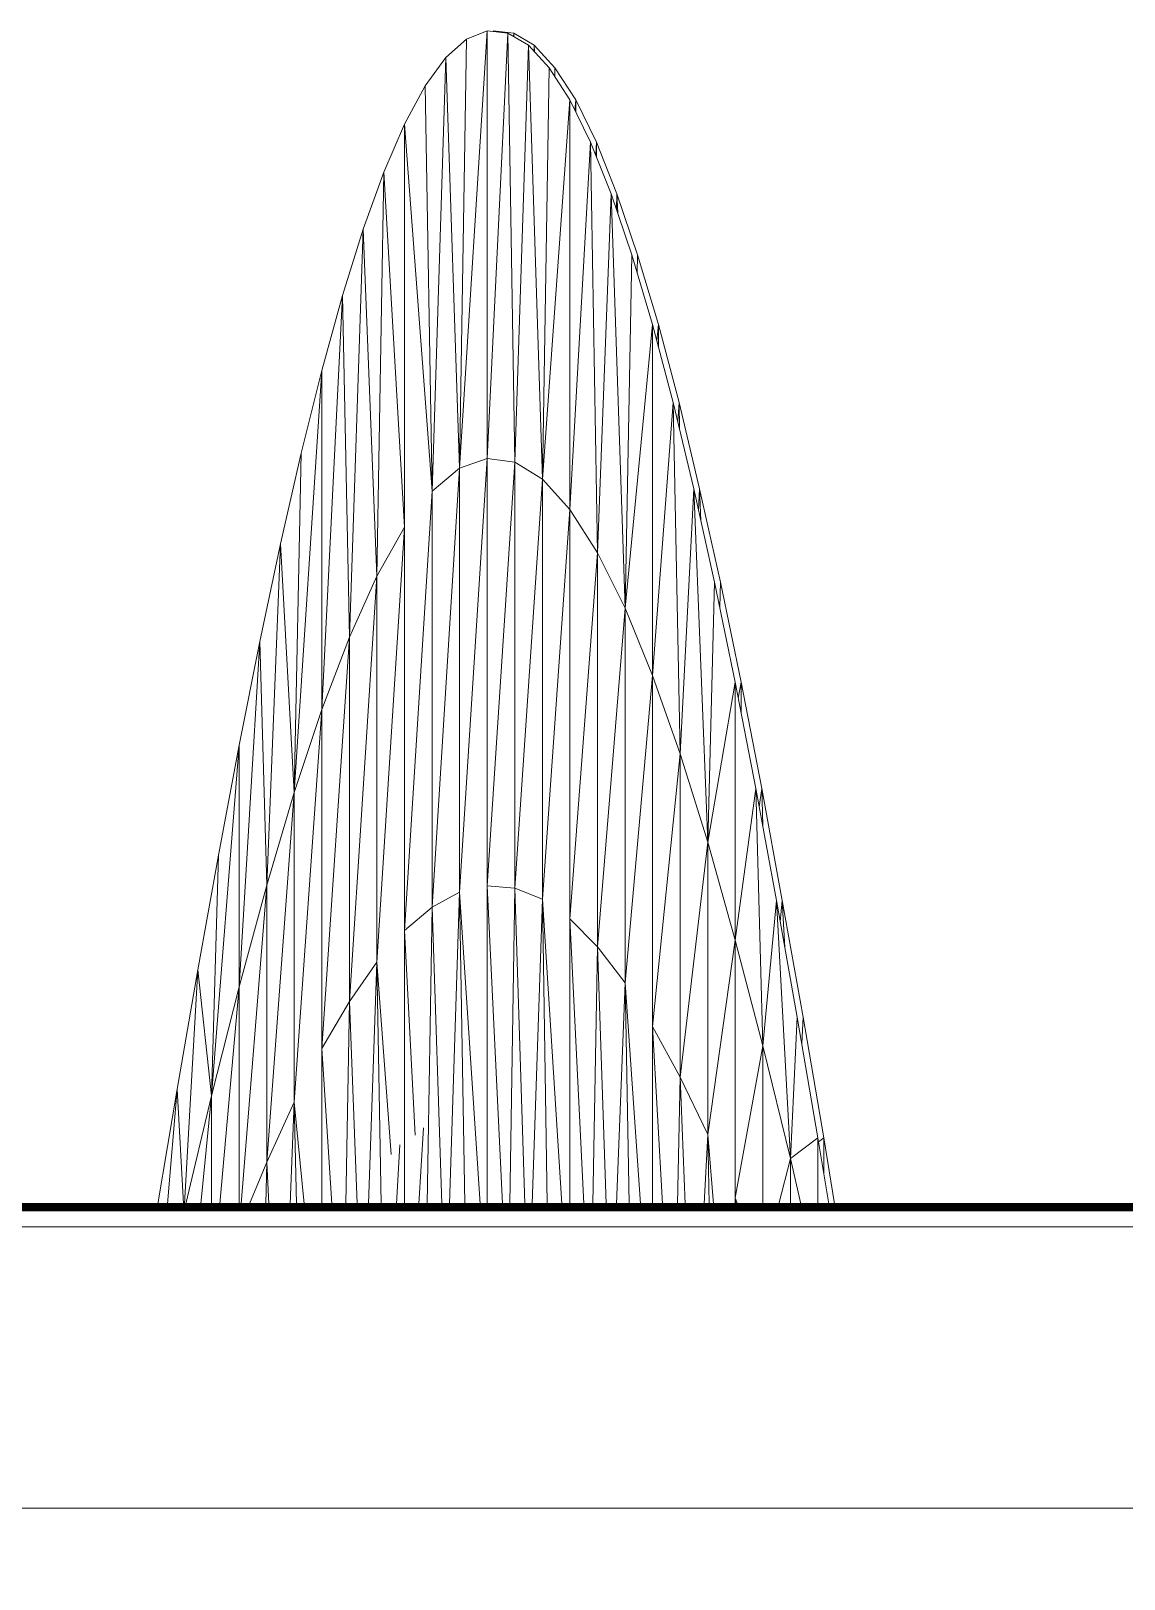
# Model space of a CAD drawing. Header units: centimetres. Extents: x -11896 to 2794, y -437 to 1921.
# Drawn here: x -9597.8 to -9499.8, y 315.3 to 454 of the extents above; entities that cross this region are included whole.
import ezdxf

# ---------------------------------------------------------------- set-up
doc = ezdxf.new("R2010")
doc.units = ezdxf.units.CM
doc.layers.add('M-EQPM', color=7, linetype='Continuous', lineweight=9)

# ---------------------------------------------------------------- blocks, each defined once
blk = doc.blocks.new('EQ-01-003 - EQ-01-003_dwg_Agrupar_668-1504029-Sección 2-1')
at = {"layer": 'M-EQPM', "color": 251, "true_color": 0x656565}
blk.add_line((-9363.97, 321.64), (-10307.22, 321.64), dxfattribs=at)
blk.add_line((-9363.97, 321.64), (-10307.22, 321.64), dxfattribs=at)
at = {"layer": 'M-EQPM', "color": 251, "true_color": 0x656565, "flags": 128}
blk.add_lwpolyline([(-9363.97, 128.44), (-9363.97, 321.64), (-10307.22, 321.64)], dxfattribs=at)
blk = doc.blocks.new('EQ-01-003 - EQ-01-003_dwg_Agrupar_667-1504031-Sección 2-1')
at = {"layer": 'M-EQPM', "color": 253, "true_color": 0x999999}
for p, q in [((-10286.59, 348.27), (-9405.31, 348.48)), ((-10286.59, 348.27), (-9405.26, 348.37)), ((-10286.59, 348.27), (-9405.24, 348.27)), ((-9405.31, 348.48), (-10286.52, 348.48)), ((-9405.38, 348.57), (-10286.45, 348.57)), ((-9405.49, 348.66), (-10286.34, 348.66)), ((-9405.62, 348.74), (-10286.21, 348.74)), ((-10286.21, 348.74), (-9405.62, 348.74)), ((-10286.05, 348.81), (-9405.78, 348.81)), ((-10285.88, 348.87), (-9405.95, 348.87)), ((-10285.69, 348.91), (-9406.14, 348.91)), ((-10285.49, 348.93), (-9406.34, 348.93)), ((-10285.29, 348.94), (-9406.54, 348.94)), ((-10285.29, 348.77), (-9406.54, 348.77)), ((-9405.26, 348.37), (-9932.82, 348.31)), ((-10286.59, 346.84), (-9405.24, 346.84)), ((-10286.59, 346.84), (-9405.24, 346.84)), ((-9405.24, 346.84), (-10286.59, 346.84))]:
    blk.add_line(p, q, dxfattribs=at)
at = {"layer": 'M-EQPM', "color": 253, "true_color": 0x999999, "flags": 128}
for points in [[(-9405.24, 346.84), (-9405.24, 348.27), (-10286.59, 348.27), (-10286.52, 348.48), (-9405.31, 348.48), (-9537.83, 348.44)], [(-10286.45, 348.57), (-10286.52, 348.48), (-9405.31, 348.48), (-9405.38, 348.57), (-10286.45, 348.57), (-10286.52, 348.48), (-10286.57, 348.37)], [(-9405.78, 348.81), (-9405.62, 348.74), (-9405.49, 348.66), (-10286.34, 348.66), (-9405.49, 348.66), (-9405.38, 348.57), (-10286.45, 348.57), (-10286.34, 348.66), (-10286.21, 348.74)], [(-10285.49, 348.93), (-9406.34, 348.93), (-9406.14, 348.91), (-10285.69, 348.91), (-9406.14, 348.91), (-9405.95, 348.87), (-9405.78, 348.81), (-10286.05, 348.81), (-10286.21, 348.74), (-9405.62, 348.74), (-9405.78, 348.81), (-10286.05, 348.81), (-10285.88, 348.87)], [(-10285.69, 348.91), (-10285.49, 348.93), (-9406.34, 348.93), (-9406.54, 348.94)], [(-9406.54, 348.94), (-10285.29, 348.94), (-10285.49, 348.93)], [(-10285.29, 348.94), (-9406.54, 348.94), (-9406.34, 348.93)], [(-9932.82, 348.31), (-9405.26, 348.37), (-9405.31, 348.48), (-9537.83, 348.44)]]:
    blk.add_lwpolyline(points, dxfattribs=at)
blk.add_lwpolyline([(-10285.88, 348.87), (-9405.95, 348.87)], close=True, dxfattribs=at)
blk = doc.blocks.new('EQ-01-003 - EQ-01-003_dwg_Agrupar_665-1504033-Sección 2-1')
at = {"layer": 'M-EQPM', "color": 251, "true_color": 0x656565}
for p, q in [((-9556.9, 453.98), (-9559.37, 414.81)), ((-9556.9, 453.98), (-9558.75, 453.25)), ((-9555.04, 453.8), (-9556.9, 453.98)), ((-9556.9, 453.98), (-9556.9, 415.69)), ((-9555.04, 453.8), (-9556.9, 415.69)), ((-9554.52, 453.8), (-9556.37, 453.98)), ((-9555.04, 453.8), (-9553.19, 452.7)), ((-9555.04, 453.8), (-9554.43, 415.36)), ((-9554.52, 453.8), (-9554.54, 453.5)), ((-9554.52, 453.8), (-9552.67, 452.7)), ((-9554.52, 453.48), (-9554.52, 453.8)), ((-9558.75, 453.25), (-9560.6, 451.6)), ((-9558.75, 453.25), (-9559.37, 414.81)), ((-9554.43, 415.36), (-9553.19, 452.7)), ((-9553.19, 452.7), (-9551.34, 450.69)), ((-9553.19, 452.7), (-9551.95, 413.82)), ((-9552.69, 452.15), (-9552.67, 452.7)), ((-9550.82, 450.69), (-9552.67, 452.7)), ((-9552.65, 452.11), (-9552.67, 452.7)), ((-9560.6, 451.6), (-9562.45, 449.06)), ((-9560.6, 451.6), (-9561.84, 412.75)), ((-9559.37, 414.81), (-9560.6, 451.6)), ((-9551.95, 413.82), (-9551.34, 450.69)), ((-9551.34, 450.69), (-9549.48, 447.8)), ((-9550.83, 449.9), (-9550.82, 450.69)), ((-9548.96, 447.8), (-9550.82, 450.69)), ((-9562.45, 449.06), (-9564.31, 445.63)), ((-9561.84, 412.75), (-9562.45, 449.06)), ((-9551.95, 413.82), (-9549.48, 447.8)), ((-9547.63, 444.02), (-9549.48, 447.8)), ((-9549.48, 411.11), (-9549.48, 447.8)), ((-9548.96, 447.8), (-9549.03, 446.87)), ((-9547.11, 444.02), (-9548.96, 447.8)), ((-9548.96, 446.73), (-9548.96, 447.8)), ((-9566.16, 441.34), (-9564.31, 445.63)), ((-9561.84, 412.75), (-9564.31, 445.63)), ((-9564.31, 409.51), (-9564.31, 445.63)), ((-9547.63, 444.02), (-9549.48, 411.11)), ((-9545.78, 439.38), (-9547.63, 444.02)), ((-9547.01, 407.24), (-9547.63, 444.02)), ((-9547.17, 442.87), (-9547.11, 444.02)), ((-9547.11, 444.02), (-9545.26, 439.38)), ((-9547.11, 444.02), (-9547.09, 442.65)), ((-9566.16, 441.34), (-9568.01, 436.21)), ((-9566.16, 441.34), (-9566.78, 405.14)), ((-9566.16, 441.34), (-9564.31, 409.51)), ((-9545.78, 439.38), (-9547.01, 407.24)), ((-9545.78, 439.38), (-9543.93, 433.93)), ((-9544.54, 402.27), (-9545.78, 439.38)), ((-9545.26, 439.38), (-9545.31, 438)), ((-9545.26, 439.38), (-9543.41, 433.93)), ((-9545.2, 437.68), (-9545.26, 439.38)), ((-9569.86, 430.27), (-9568.01, 436.21)), ((-9569.25, 399.68), (-9568.01, 436.21)), ((-9566.78, 405.14), (-9568.01, 436.21)), ((-9544.54, 402.27), (-9543.93, 433.93)), ((-9542.07, 427.68), (-9543.93, 433.93)), ((-9543.44, 432.28), (-9543.41, 433.93)), ((-9541.55, 427.68), (-9543.41, 433.93)), ((-9569.86, 430.27), (-9571.72, 423.57)), ((-9569.86, 430.27), (-9571.72, 393.2)), ((-9569.86, 430.27), (-9569.25, 399.68)), ((-9542.07, 427.68), (-9544.54, 402.27)), ((-9542.07, 427.68), (-9540.22, 420.68)), ((-9542.07, 427.68), (-9542.07, 396.24)), ((-9541.69, 426.24), (-9541.55, 427.68)), ((-9539.7, 420.68), (-9541.55, 427.68)), ((-9541.55, 425.71), (-9541.55, 427.68)), ((-9574.19, 385.76), (-9571.72, 423.57)), ((-9573.57, 416.14), (-9571.72, 423.57)), ((-9571.72, 393.2), (-9571.72, 423.57)), ((-9542.07, 396.24), (-9540.22, 420.68)), ((-9538.37, 412.97), (-9540.22, 420.68)), ((-9539.6, 389.22), (-9540.22, 420.68)), ((-9539.7, 420.68), (-9539.82, 419.03)), ((-9539.7, 420.68), (-9537.85, 412.97)), ((-9539.7, 420.68), (-9539.65, 418.32)), ((-9573.57, 416.14), (-9575.42, 408.03)), ((-9573.57, 416.14), (-9574.19, 385.76)), ((-9559.37, 414.81), (-9561.84, 412.75)), ((-9559.37, 414.81), (-9561.84, 375.49)), ((-9556.9, 415.69), (-9559.37, 414.81)), ((-9556.9, 415.69), (-9559.37, 376.83)), ((-9559.37, 414.81), (-9559.37, 376.83)), ((-9554.43, 415.36), (-9556.9, 415.69)), ((-9556.9, 415.69), (-9556.9, 377.4)), ((-9554.43, 415.36), (-9556.9, 377.4)), ((-9554.43, 415.36), (-9551.95, 413.82)), ((-9554.43, 415.36), (-9554.43, 377.18)), ((-9551.95, 413.82), (-9554.43, 377.18)), ((-9551.95, 413.82), (-9549.48, 411.11)), ((-9551.95, 413.82), (-9551.95, 376.19)), ((-9561.84, 412.75), (-9564.31, 373.39)), ((-9561.84, 412.75), (-9561.84, 375.49)), ((-9538.37, 412.97), (-9539.6, 389.22)), ((-9538.37, 412.97), (-9536.52, 404.61)), ((-9538.37, 412.97), (-9537.13, 381.29)), ((-9537.85, 412.97), (-9537.95, 411.07)), ((-9537.85, 412.97), (-9535.99, 404.61)), ((-9537.85, 412.97), (-9537.74, 410.11)), ((-9549.48, 411.11), (-9551.95, 376.19)), ((-9547.01, 407.24), (-9549.48, 411.11)), ((-9549.48, 411.11), (-9549.48, 374.43)), ((-9566.78, 405.14), (-9564.31, 409.51)), ((-9564.31, 409.51), (-9566.78, 370.56)), ((-9564.31, 409.51), (-9564.31, 373.39)), ((-9577.27, 399.29), (-9575.42, 408.03)), ((-9575.42, 408.03), (-9576.66, 377.44)), ((-9575.42, 408.03), (-9574.19, 385.76)), ((-9547.01, 407.24), (-9549.48, 374.43)), ((-9544.54, 402.27), (-9547.01, 407.24)), ((-9547.01, 407.24), (-9547.01, 371.92)), ((-9566.78, 405.14), (-9569.25, 399.68)), ((-9566.78, 405.14), (-9569.25, 367.02)), ((-9566.78, 405.14), (-9566.78, 370.56)), ((-9537.13, 381.29), (-9536.52, 404.61)), ((-9536.52, 404.61), (-9534.66, 395.63)), ((-9536.05, 402.37), (-9535.99, 404.61)), ((-9534.14, 395.63), (-9535.99, 404.61)), ((-9544.54, 402.27), (-9547.01, 371.92)), ((-9544.54, 402.27), (-9542.07, 396.24)), ((-9544.54, 402.27), (-9544.54, 368.7)), ((-9571.72, 393.2), (-9569.25, 399.68)), ((-9569.25, 399.68), (-9571.72, 362.82)), ((-9569.25, 399.68), (-9569.25, 367.02)), ((-9577.27, 399.29), (-9579.13, 389.98)), ((-9577.27, 399.29), (-9579.13, 368.35)), ((-9577.27, 399.29), (-9576.66, 377.44)), ((-9542.07, 396.24), (-9544.54, 368.7)), ((-9539.6, 389.22), (-9542.07, 396.24)), ((-9542.07, 396.24), (-9542.07, 364.79)), ((-9537.13, 381.29), (-9534.66, 395.63)), ((-9534.66, 395.63), (-9532.81, 386.1)), ((-9534.66, 395.63), (-9534.66, 372.53)), ((-9534.14, 395.63), (-9534.39, 394.21)), ((-9534.14, 395.63), (-9532.29, 386.1)), ((-9534.14, 395.63), (-9534.14, 392.95)), ((-9571.72, 393.2), (-9574.19, 385.76)), ((-9571.72, 393.2), (-9574.19, 358)), ((-9571.72, 393.2), (-9571.72, 362.82)), ((-9581.6, 358.58), (-9579.13, 389.98)), ((-9579.13, 389.98), (-9580.98, 380.15)), ((-9579.13, 389.98), (-9579.13, 368.35)), ((-9539.6, 389.22), (-9542.07, 364.79)), ((-9539.6, 389.22), (-9537.13, 381.29)), ((-9539.6, 389.22), (-9539.6, 360.24)), ((-9574.19, 385.76), (-9576.66, 377.44)), ((-9574.19, 385.76), (-9576.66, 352.62)), ((-9574.19, 385.76), (-9574.19, 358)), ((-9532.81, 386.1), (-9534.66, 372.53)), ((-9530.96, 376.08), (-9532.81, 386.1)), ((-9532.19, 363.05), (-9532.81, 386.1)), ((-9532.29, 386.1), (-9532.51, 384.48)), ((-9532.29, 386.1), (-9530.44, 376.08)), ((-9532.29, 386.1), (-9532.2, 382.8)), ((-9582.83, 369.86), (-9580.98, 380.15)), ((-9581.6, 358.58), (-9580.98, 380.15)), ((-9537.13, 381.29), (-9539.6, 360.24)), ((-9537.13, 381.29), (-9534.66, 372.53)), ((-9537.13, 381.29), (-9537.13, 355.11)), ((-9579.13, 368.35), (-9576.66, 377.44)), ((-9576.66, 377.44), (-9578.95, 348.91)), ((-9576.66, 377.44), (-9576.66, 352.62)), ((-9556.9, 348.91), (-9556.9, 377.4)), ((-9555.52, 348.91), (-9556.9, 377.4)), ((-9554.43, 377.18), (-9556.9, 377.4)), ((-9559.37, 376.83), (-9561.84, 375.49)), ((-9560.27, 348.91), (-9559.37, 376.83)), ((-9557.54, 348.91), (-9559.37, 376.83)), ((-9558.91, 348.91), (-9559.37, 376.83)), ((-9554.88, 348.91), (-9554.43, 377.18)), ((-9553.51, 348.91), (-9554.43, 377.18)), ((-9554.43, 377.18), (-9551.95, 376.19)), ((-9552.86, 348.91), (-9551.95, 376.19)), ((-9550.2, 348.91), (-9551.95, 376.19)), ((-9551.51, 348.91), (-9551.95, 376.19)), ((-9530.96, 376.08), (-9532.19, 363.05)), ((-9529.11, 365.63), (-9530.96, 376.08)), ((-9529.72, 352.95), (-9530.96, 376.08)), ((-9530.62, 374.16), (-9530.44, 376.08)), ((-9528.58, 365.63), (-9530.44, 376.08)), ((-9530.21, 371.87), (-9530.44, 376.08)), ((-9561.84, 375.49), (-9564.31, 373.39)), ((-9562.27, 348.91), (-9561.84, 375.49)), ((-9560.95, 348.91), (-9561.84, 375.49)), ((-9564.31, 348.91), (-9564.31, 373.39)), ((-9563.35, 355.06), (-9564.31, 373.39)), ((-9549.48, 348.91), (-9549.48, 374.43)), ((-9548.22, 348.91), (-9549.48, 374.43)), ((-9547.01, 371.92), (-9549.48, 374.43)), ((-9547.42, 348.91), (-9547.01, 371.92)), ((-9546.23, 348.91), (-9547.01, 371.92)), ((-9544.54, 368.7), (-9547.01, 371.92)), ((-9534.66, 372.53), (-9537.13, 355.11)), ((-9532.19, 363.05), (-9534.66, 372.53)), ((-9534.66, 372.53), (-9534.66, 349.44)), ((-9569.25, 367.02), (-9566.78, 370.56)), ((-9567.53, 348.91), (-9566.78, 370.56)), ((-9565.5, 353.32), (-9566.78, 370.56)), ((-9566.39, 348.91), (-9566.78, 370.56)), ((-9582.83, 369.86), (-9584.69, 359.18)), ((-9582.83, 369.86), (-9584.03, 348.91)), ((-9582.83, 369.86), (-9581.6, 358.58)), ((-9581.6, 358.58), (-9579.13, 368.35)), ((-9579.13, 368.35), (-9580.85, 348.91)), ((-9579.13, 368.35), (-9579.13, 348.91)), ((-9545.29, 348.91), (-9544.54, 368.7)), ((-9544.18, 348.91), (-9544.54, 368.7)), ((-9543.16, 348.91), (-9544.54, 368.7)), ((-9569.25, 367.02), (-9571.72, 362.82)), ((-9569.58, 348.91), (-9569.25, 367.02)), ((-9568.54, 348.91), (-9569.25, 367.02)), ((-9542.07, 348.91), (-9542.07, 364.79)), ((-9541.18, 348.91), (-9542.07, 364.79)), ((-9539.6, 360.24), (-9542.07, 364.79)), ((-9529.11, 365.63), (-9529.72, 352.95)), ((-9529.11, 365.63), (-9527.25, 354.81)), ((-9528.58, 365.63), (-9528.7, 363.26)), ((-9528.58, 365.63), (-9526.73, 354.81)), ((-9570.82, 348.91), (-9571.72, 362.82)), ((-9571.72, 348.91), (-9571.72, 362.82)), ((-9532.19, 363.05), (-9534.66, 349.44)), ((-9529.72, 352.95), (-9532.19, 363.05)), ((-9532.19, 363.05), (-9532.19, 348.91)), ((-9539.85, 348.91), (-9539.6, 360.24)), ((-9539.14, 348.91), (-9539.6, 360.24)), ((-9537.13, 355.11), (-9539.6, 360.24)), ((-9584.69, 359.18), (-9586.41, 348.91)), ((-9584.69, 359.18), (-9585.56, 348.91)), ((-9584.11, 348.91), (-9584.69, 359.18)), ((-9583.91, 348.91), (-9581.6, 358.58)), ((-9581.6, 358.58), (-9582.56, 348.91)), ((-9581.6, 358.58), (-9581.6, 348.91)), ((-9574.19, 358), (-9576.66, 352.62)), ((-9574.57, 348.91), (-9574.19, 358)), ((-9573.31, 348.91), (-9574.19, 358)), ((-9573.98, 348.91), (-9574.19, 358)), ((-9563.03, 348.91), (-9562.59, 355.7)), ((-9537.44, 348.91), (-9537.13, 355.11)), ((-9536.99, 348.91), (-9537.13, 355.11)), ((-9536.6, 348.91), (-9537.13, 355.11)), ((-9565.01, 348.91), (-9564.74, 354.19)), ((-9529.72, 352.95), (-9527.25, 354.81)), ((-9527.25, 354.81), (-9526.27, 348.91)), ((-9527.25, 354.81), (-9527.25, 348.91)), ((-9526.73, 354.81), (-9527.19, 354.46)), ((-9525.75, 348.91), (-9526.73, 354.81)), ((-9526.73, 351.68), (-9526.73, 354.81)), ((-9578.21, 348.91), (-9576.66, 352.62)), ((-9576.75, 348.91), (-9576.66, 352.62)), ((-9576.46, 348.91), (-9576.66, 352.62)), ((-9529.72, 352.95), (-9530.76, 348.91)), ((-9529.72, 352.95), (-9528.78, 348.91)), ((-9529.72, 352.95), (-9529.72, 348.91)), ((-9534.62, 348.91), (-9534.66, 349.44)), ((-9534.66, 348.91), (-9534.66, 349.44)), ((-9534.45, 348.91), (-9534.66, 349.44))]:
    blk.add_line(p, q, dxfattribs=at)
at = {"layer": 'M-EQPM', "color": 8, "true_color": 0x808080}
for p, q in [((-9566.78, 405.14), (-9564.31, 409.51)), ((-9532.29, 386.1), (-9532.51, 384.48)), ((-9532.2, 382.8), (-9532.29, 386.1)), ((-9556.9, 377.4), (-9555.52, 348.91)), ((-9555.52, 348.91), (-9556.9, 377.4)), ((-9556.9, 377.4), (-9556.9, 348.91)), ((-9550.2, 348.91), (-9551.95, 376.19)), ((-9551.51, 348.91), (-9551.95, 376.19)), ((-9551.95, 376.19), (-9550.2, 348.91)), ((-9551.51, 348.91), (-9551.95, 376.19)), ((-9561.84, 375.49), (-9562.27, 348.91)), ((-9569.58, 348.91), (-9569.25, 367.02)), ((-9568.54, 348.91), (-9569.25, 367.02)), ((-9569.25, 367.02), (-9568.54, 348.91)), ((-9532.19, 348.91), (-9532.19, 363.05)), ((-9539.85, 348.91), (-9539.6, 360.24)), ((-9539.6, 360.24), (-9539.14, 348.91)), ((-9539.6, 360.24), (-9539.14, 348.91)), ((-9581.6, 348.91), (-9581.6, 358.58)), ((-9562.59, 355.7), (-9563.03, 348.91)), ((-9563.03, 348.91), (-9562.59, 355.7)), ((-9565.01, 348.91), (-9564.74, 354.19)), ((-9564.74, 354.19), (-9565.01, 348.91))]:
    blk.add_line(p, q, dxfattribs=at)
at = {"layer": 'M-EQPM', "color": 8, "true_color": 0x808080, "flags": 128}
for points in [[(-9554.43, 415.36), (-9551.95, 413.82), (-9553.19, 452.7), (-9554.43, 415.36), (-9556.9, 415.69), (-9556.9, 453.98), (-9559.37, 414.81), (-9561.84, 375.49), (-9564.31, 373.39), (-9563.35, 355.06)], [(-9564.31, 348.91), (-9564.31, 373.39), (-9561.84, 412.75), (-9560.6, 451.6), (-9559.37, 414.81), (-9558.75, 453.25), (-9556.9, 453.98), (-9556.9, 415.69), (-9555.04, 453.8), (-9556.9, 453.98), (-9559.37, 414.81), (-9559.37, 376.83), (-9557.54, 348.91)], [(-9551.95, 413.82), (-9554.43, 377.18), (-9554.43, 415.36), (-9556.9, 377.4), (-9554.43, 415.36), (-9556.9, 415.69), (-9559.37, 376.83), (-9561.84, 375.49), (-9559.37, 414.81), (-9556.9, 415.69), (-9555.04, 453.8), (-9554.43, 415.36)], [(-9556.37, 453.98), (-9554.52, 453.8), (-9554.54, 453.5)], [(-9554.43, 415.36), (-9555.04, 453.8), (-9553.19, 452.7), (-9554.43, 415.36)], [(-9554.52, 453.48), (-9554.52, 453.8), (-9554.54, 453.5)], [(-9552.69, 452.15), (-9552.67, 452.7), (-9554.52, 453.8), (-9554.52, 453.48)], [(-9564.31, 409.51), (-9566.16, 441.34), (-9564.31, 445.63), (-9561.84, 412.75), (-9559.37, 414.81), (-9560.6, 451.6), (-9558.75, 453.25), (-9559.37, 414.81), (-9561.84, 412.75), (-9561.84, 375.49), (-9560.95, 348.91)], [(-9552.69, 452.15), (-9552.67, 452.7), (-9552.65, 452.11)], [(-9552.65, 452.11), (-9552.67, 452.7), (-9550.82, 450.69), (-9550.83, 449.9)], [(-9560.27, 348.91), (-9559.37, 376.83), (-9556.9, 415.69), (-9556.9, 377.4), (-9556.9, 415.69), (-9559.37, 414.81), (-9559.37, 376.83), (-9561.84, 375.49), (-9561.84, 412.75), (-9564.31, 445.63), (-9562.45, 449.06), (-9561.84, 412.75), (-9560.6, 451.6), (-9562.45, 449.06), (-9561.84, 412.75), (-9564.31, 373.39), (-9561.84, 375.49)], [(-9548.96, 446.73), (-9548.96, 447.8), (-9550.82, 450.69), (-9550.83, 449.9)], [(-9551.95, 376.19), (-9551.95, 413.82), (-9549.48, 447.8), (-9549.48, 411.11), (-9547.01, 407.24), (-9545.78, 439.38), (-9544.54, 402.27)], [(-9549.03, 446.87), (-9548.96, 447.8), (-9548.96, 446.73)], [(-9549.03, 446.87), (-9548.96, 447.8), (-9547.11, 444.02), (-9547.17, 442.87)], [(-9563.35, 355.06), (-9564.31, 373.39), (-9564.31, 409.51), (-9564.31, 445.63), (-9564.31, 409.51)], [(-9547.01, 407.24), (-9547.63, 444.02), (-9549.48, 411.11), (-9551.95, 413.82)], [(-9547.01, 407.24), (-9544.54, 402.27), (-9547.01, 371.92), (-9547.01, 407.24), (-9545.78, 439.38), (-9547.63, 444.02), (-9547.01, 407.24), (-9549.48, 374.43), (-9548.22, 348.91)], [(-9547.09, 442.65), (-9547.11, 444.02), (-9547.17, 442.87)], [(-9545.31, 438), (-9545.26, 439.38), (-9547.11, 444.02), (-9547.09, 442.65)], [(-9564.31, 409.51), (-9566.16, 441.34), (-9566.78, 405.14), (-9568.01, 436.21), (-9569.25, 399.68), (-9571.72, 362.82), (-9570.82, 348.91)], [(-9569.58, 348.91), (-9569.25, 367.02), (-9569.25, 399.68), (-9566.78, 405.14), (-9568.01, 436.21), (-9566.16, 441.34), (-9566.78, 405.14)], [(-9548.22, 348.91), (-9549.48, 374.43), (-9547.01, 371.92), (-9544.54, 402.27), (-9543.93, 433.93), (-9542.07, 427.68), (-9544.54, 402.27), (-9543.93, 433.93), (-9545.78, 439.38), (-9544.54, 402.27), (-9544.54, 368.7), (-9542.07, 396.24), (-9544.54, 402.27)], [(-9545.31, 438), (-9545.26, 439.38), (-9545.2, 437.68)], [(-9545.2, 437.68), (-9545.26, 439.38), (-9543.41, 433.93), (-9543.44, 432.28)], [(-9574.57, 348.91), (-9574.19, 358), (-9571.72, 393.2), (-9571.72, 362.82), (-9571.72, 393.2), (-9569.25, 399.68), (-9568.01, 436.21), (-9569.86, 430.27), (-9569.25, 399.68), (-9569.25, 367.02), (-9566.78, 405.14), (-9569.25, 399.68), (-9571.72, 362.82), (-9571.72, 348.91)], [(-9541.55, 425.71), (-9541.55, 427.68), (-9543.41, 433.93), (-9543.44, 432.28)], [(-9573.31, 348.91), (-9574.19, 358), (-9574.19, 385.76), (-9571.72, 393.2), (-9574.19, 358), (-9574.19, 385.76), (-9571.72, 423.57), (-9571.72, 393.2), (-9574.19, 385.76), (-9571.72, 423.57), (-9569.86, 430.27), (-9571.72, 393.2), (-9569.25, 399.68), (-9569.86, 430.27), (-9571.72, 393.2), (-9571.72, 423.57), (-9573.57, 416.14), (-9574.19, 385.76), (-9576.66, 352.62), (-9576.75, 348.91)], [(-9544.54, 402.27), (-9542.07, 396.24), (-9542.07, 427.68), (-9544.54, 402.27), (-9547.01, 407.24)], [(-9542.07, 427.68), (-9540.22, 420.68), (-9542.07, 396.24), (-9539.6, 389.22), (-9538.37, 412.97), (-9540.22, 420.68), (-9539.6, 389.22)], [(-9539.6, 389.22), (-9540.22, 420.68), (-9542.07, 396.24), (-9542.07, 427.68)], [(-9541.69, 426.24), (-9541.55, 427.68), (-9539.7, 420.68), (-9539.82, 419.03)], [(-9541.55, 425.71), (-9541.55, 427.68), (-9541.69, 426.24)], [(-9539.82, 419.03), (-9539.7, 420.68), (-9539.65, 418.32)], [(-9539.65, 418.32), (-9539.7, 420.68), (-9537.85, 412.97), (-9537.95, 411.07)], [(-9574.19, 385.76), (-9573.57, 416.14), (-9575.42, 408.03), (-9574.19, 385.76)], [(-9554.43, 415.36), (-9554.43, 377.18), (-9556.9, 377.4)], [(-9551.95, 413.82), (-9549.48, 411.11), (-9551.95, 376.19), (-9554.43, 377.18), (-9551.95, 413.82), (-9554.43, 415.36)], [(-9551.95, 413.82), (-9551.95, 376.19), (-9552.86, 348.91)], [(-9537.13, 381.29), (-9538.37, 412.97), (-9539.6, 389.22), (-9542.07, 396.24), (-9542.07, 364.79), (-9539.6, 360.24), (-9539.6, 389.22), (-9542.07, 364.79), (-9539.6, 360.24), (-9537.13, 355.11), (-9536.99, 348.91)], [(-9537.13, 381.29), (-9538.37, 412.97), (-9536.52, 404.61), (-9537.13, 381.29), (-9534.66, 395.63), (-9536.52, 404.61), (-9537.13, 381.29), (-9537.13, 355.11), (-9534.66, 372.53), (-9537.13, 381.29), (-9537.13, 355.11), (-9537.44, 348.91)], [(-9537.95, 411.07), (-9537.85, 412.97), (-9537.74, 410.11)], [(-9537.74, 410.11), (-9537.85, 412.97), (-9535.99, 404.61), (-9534.14, 395.63), (-9534.14, 392.95)], [(-9552.86, 348.91), (-9551.95, 376.19), (-9549.48, 411.11), (-9549.48, 374.43), (-9549.48, 411.11)], [(-9549.48, 411.11), (-9547.01, 407.24), (-9549.48, 374.43), (-9549.48, 348.91)], [(-9565.5, 353.32), (-9566.78, 370.56), (-9566.78, 405.14), (-9564.31, 409.51), (-9566.78, 370.56), (-9564.31, 409.51), (-9564.31, 373.39), (-9564.31, 348.91)], [(-9574.57, 348.91), (-9574.19, 358), (-9576.66, 352.62), (-9576.66, 377.44), (-9575.42, 408.03), (-9574.19, 385.76)], [(-9545.29, 348.91), (-9544.54, 368.7), (-9547.01, 371.92), (-9547.01, 407.24)], [(-9571.72, 348.91), (-9571.72, 362.82), (-9569.25, 367.02), (-9566.78, 370.56), (-9566.78, 405.14), (-9569.25, 367.02), (-9566.78, 370.56), (-9566.39, 348.91)], [(-9544.54, 402.27), (-9544.54, 368.7), (-9543.16, 348.91)], [(-9583.91, 348.91), (-9581.6, 358.58), (-9579.13, 389.98), (-9579.13, 368.35), (-9577.27, 399.29), (-9576.66, 377.44), (-9579.13, 368.35), (-9581.6, 358.58), (-9582.56, 348.91)], [(-9582.56, 348.91), (-9581.6, 358.58), (-9579.13, 389.98), (-9577.27, 399.29), (-9579.13, 368.35), (-9579.13, 389.98), (-9580.98, 380.15), (-9581.6, 358.58), (-9582.83, 369.86), (-9580.98, 380.15), (-9581.6, 358.58), (-9581.6, 348.91)], [(-9543.16, 348.91), (-9544.54, 368.7), (-9542.07, 396.24), (-9542.07, 364.79), (-9541.18, 348.91)], [(-9539.85, 348.91), (-9539.6, 360.24), (-9537.13, 381.29), (-9534.66, 395.63), (-9534.66, 372.53), (-9532.81, 386.1), (-9532.19, 363.05)], [(-9529.72, 352.95), (-9530.96, 376.08), (-9532.19, 363.05), (-9534.66, 372.53), (-9532.81, 386.1), (-9534.66, 395.63), (-9534.66, 372.53), (-9534.66, 349.44), (-9534.66, 348.91)], [(-9534.14, 392.95), (-9534.14, 395.63), (-9534.39, 394.21)], [(-9532.51, 384.48), (-9532.29, 386.1), (-9534.14, 395.63), (-9534.39, 394.21)], [(-9541.18, 348.91), (-9542.07, 364.79), (-9539.6, 389.22), (-9537.13, 381.29), (-9539.6, 360.24), (-9539.6, 389.22), (-9537.13, 381.29)], [(-9574.19, 385.76), (-9576.66, 377.44), (-9579.13, 368.35), (-9579.13, 348.91)], [(-9532.19, 348.91), (-9532.19, 363.05), (-9530.96, 376.08), (-9532.81, 386.1), (-9532.19, 363.05), (-9534.66, 349.44), (-9534.45, 348.91)], [(-9532.2, 382.8), (-9532.29, 386.1), (-9530.44, 376.08), (-9530.62, 374.16)], [(-9536.6, 348.91), (-9537.13, 355.11), (-9534.66, 372.53), (-9532.19, 363.05), (-9534.66, 349.44), (-9534.66, 372.53), (-9537.13, 381.29)], [(-9556.9, 348.91), (-9556.9, 377.4), (-9554.43, 377.18), (-9554.88, 348.91)], [(-9560.27, 348.91), (-9559.37, 376.83), (-9558.91, 348.91)], [(-9557.54, 348.91), (-9559.37, 376.83), (-9558.91, 348.91)], [(-9554.88, 348.91), (-9554.43, 377.18), (-9553.51, 348.91)], [(-9551.95, 376.19), (-9554.43, 377.18), (-9553.51, 348.91)], [(-9528.78, 348.91), (-9529.72, 352.95), (-9529.11, 365.63), (-9527.25, 354.81), (-9529.72, 352.95), (-9529.11, 365.63), (-9530.96, 376.08), (-9529.72, 352.95)], [(-9530.21, 371.87), (-9530.44, 376.08), (-9530.62, 374.16)], [(-9528.7, 363.26), (-9528.58, 365.63), (-9530.44, 376.08), (-9530.21, 371.87)], [(-9562.27, 348.91), (-9561.84, 375.49), (-9560.95, 348.91)], [(-9546.23, 348.91), (-9547.01, 371.92), (-9549.48, 374.43), (-9549.48, 348.91)], [(-9547.42, 348.91), (-9547.01, 371.92), (-9546.23, 348.91)], [(-9547.42, 348.91), (-9547.01, 371.92), (-9544.54, 368.7), (-9544.18, 348.91)], [(-9567.53, 348.91), (-9566.78, 370.56), (-9566.39, 348.91)], [(-9565.5, 353.32), (-9566.78, 370.56), (-9567.53, 348.91)], [(-9584.11, 348.91), (-9584.69, 359.18), (-9582.83, 369.86), (-9584.03, 348.91)], [(-9583.91, 348.91), (-9581.6, 358.58), (-9582.83, 369.86), (-9584.03, 348.91)], [(-9580.85, 348.91), (-9579.13, 368.35), (-9581.6, 358.58)], [(-9580.85, 348.91), (-9579.13, 368.35), (-9579.13, 348.91)], [(-9544.18, 348.91), (-9544.54, 368.7), (-9545.29, 348.91)], [(-9569.25, 367.02), (-9571.72, 362.82), (-9570.82, 348.91)], [(-9528.7, 363.26), (-9528.58, 365.63), (-9526.73, 354.81), (-9527.19, 354.46)], [(-9532.19, 363.05), (-9529.72, 352.95), (-9527.25, 354.81), (-9527.25, 348.91)], [(-9532.19, 363.05), (-9529.72, 352.95), (-9529.72, 348.91)], [(-9537.44, 348.91), (-9537.13, 355.11), (-9539.6, 360.24)], [(-9585.56, 348.91), (-9584.69, 359.18), (-9586.41, 348.91)], [(-9585.56, 348.91), (-9584.69, 359.18), (-9584.11, 348.91)], [(-9576.75, 348.91), (-9576.66, 352.62), (-9574.19, 358), (-9573.98, 348.91)], [(-9573.31, 348.91), (-9574.19, 358), (-9573.98, 348.91)], [(-9536.99, 348.91), (-9537.13, 355.11), (-9536.6, 348.91)], [(-9526.27, 348.91), (-9527.25, 354.81), (-9527.25, 348.91)], [(-9527.19, 354.46), (-9526.73, 354.81), (-9526.73, 351.68)], [(-9526.73, 351.68), (-9526.73, 354.81), (-9525.75, 348.91)], [(-9578.21, 348.91), (-9576.66, 352.62), (-9576.46, 348.91)], [(-9578.21, 348.91), (-9576.66, 352.62), (-9576.46, 348.91)], [(-9528.78, 348.91), (-9529.72, 352.95), (-9530.76, 348.91)], [(-9529.72, 348.91), (-9529.72, 352.95), (-9530.76, 348.91)], [(-9534.62, 348.91), (-9534.66, 349.44), (-9534.45, 348.91)], [(-9534.66, 348.91), (-9534.66, 349.44), (-9534.62, 348.91)]]:
    blk.add_lwpolyline(points, dxfattribs=at)
for points in [[(-9551.34, 450.69), (-9551.95, 413.82), (-9553.19, 452.7), (-9551.34, 450.69), (-9551.95, 413.82), (-9549.48, 447.8)], [(-9549.48, 447.8), (-9549.48, 411.11), (-9547.63, 444.02)], [(-9578.95, 348.91), (-9576.66, 377.44), (-9574.19, 385.76), (-9576.66, 352.62), (-9576.66, 377.44), (-9577.27, 399.29), (-9575.42, 408.03), (-9576.66, 377.44)], [(-9536.05, 402.37), (-9535.99, 404.61)], [(-9542.07, 348.91), (-9542.07, 364.79)]]:
    blk.add_lwpolyline(points, close=True, dxfattribs=at)
blk = doc.blocks.new('EQ-01-003 - EQ-01-003_dwg_Agrupar_676-1504043-Sección 2-1')
for name in ['EQ-01-003 - EQ-01-003_dwg_Agrupar_665-1504033-Sección 2-1', 'EQ-01-003 - EQ-01-003_dwg_Agrupar_667-1504031-Sección 2-1', 'EQ-01-003 - EQ-01-003_dwg_Agrupar_668-1504029-Sección 2-1']:
    blk.add_blockref(name, (0, 0))
blk = doc.blocks.new('EQ-01-003 - EQ-01-003_dwg-1504028-Sección 2-1')
blk.add_blockref('EQ-01-003 - EQ-01-003_dwg_Agrupar_676-1504043-Sección 2-1', (0, 0))
blk = doc.blocks.new('EQ-01-003 - EQ-01-003-1482412-Sección 2-1')
blk.add_blockref('EQ-01-003 - EQ-01-003_dwg-1504028-Sección 2-1', (0, 0))
blk = doc.blocks.new('PQ_RVR_MEP-01_ZZ_ZZ_MO_T_A_rvt-1-Sección 2-1')
at = {"layer": 'M-EQPM', "lineweight": 9}
blk.add_blockref('EQ-01-003 - EQ-01-003-1482412-Sección 2-1', (0, 0), dxfattribs=at)

msp = doc.modelspace()

# ---------------------------------------------------------------- block references
at = {"lineweight": 5}
msp.add_blockref('PQ_RVR_MEP-01_ZZ_ZZ_MO_T_A_rvt-1-Sección 2-1', (0, 0), dxfattribs=at)

doc.saveas('drawing.dxf')
